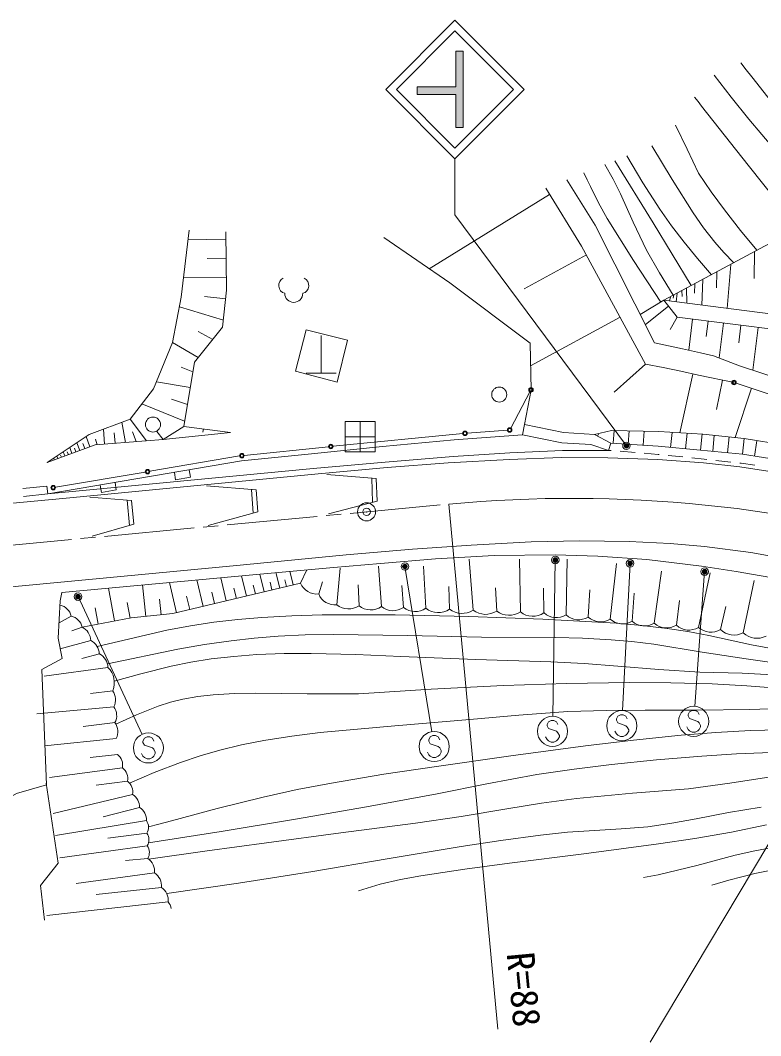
# Model space of a CAD drawing. Units: millimetres at full size, sheet at 1:1000; details may follow other scales. Extents: x 40000 to 680000, y 20000 to 380000.
# Drawn here: x 148162 to 197334, y 251959 to 319357 of the extents above; entities that cross this region are included whole.
import ezdxf
from ezdxf.enums import TextEntityAlignment as Align

# ---------------------------------------------------------------- set-up
doc = ezdxf.new("R2010")
doc.units = ezdxf.units.MM
doc.header["$LTSCALE"] = 1000
doc.header["$PDMODE"] = 32
doc.header["$PDSIZE"] = 500
for name, color, linetype, lineweight in [('M-BGD', 7, 'Continuous', 13), ('M-BMK', 2, 'Continuous', 13), ('M-BMK-ROW', 30, 'Continuous', 13), ('M-BMK-SRVR', 3, 'Continuous', 13), ('M-STR-HTXT', 7, 'Continuous', 13), ('M-STR-STRC', 7, 'Continuous', 13)]:
    doc.layers.add(name, color=color, linetype=linetype, lineweight=lineweight)
doc.styles.add('ＭＳ ゴシック', font='')
doc.styles.get('ＭＳ ゴシック').set_extended_font_data('MS Gothic')

msp = doc.modelspace()

# ---------------------------------------------------------------- hatches: boundary and pattern name
at = {"layer": 'M-STR-STRC'}
msp.add_hatch(color=256, dxfattribs=at).paths.add_polyline_path([(177580, 312251), (177582, 317299), (177082, 317299), (177081, 314938), (174516, 314939), (174516, 314439), (177081, 314438), (177080, 312251)])

# ---------------------------------------------------------------- linework, layer by layer
at = {"layer": 'M-BGD'}
for p, q in [((186338, 305756), (184458, 308777)), ((185435, 304371), (183054, 308221)), ((183317, 307796), (175324, 302853)), ((186338, 305756), (190290, 297942)), ((199539, 305416), (190904, 300770)), ((161818, 304822), (159299, 304787)), ((176678, 301922), (172298, 304934)), ((189689, 296536), (185435, 304371)), ((196924, 304009), (196895, 302213)), ((161836, 303562), (160576, 303544)), ((185755, 303780), (181626, 301538)), ((194416, 302660), (194397, 301592)), ((195340, 303157), (195106, 300236)), ((161853, 302302), (158999, 302263)), ((193492, 302163), (193422, 300450)), ((182033, 297923), (176678, 301922)), ((192099, 301413), (192110, 301027)), ((192414, 301582), (192437, 300575)), ((192953, 301872), (192928, 301252)), ((161803, 300878), (160384, 301030)), ((189330, 299839), (190904, 300770)), ((190904, 300770), (200428, 299559)), ((190904, 300770), (191788, 299648)), ((191345, 301007), (191279, 300723)), ((191565, 301126), (191519, 300920)), ((191785, 301244), (191717, 300667)), ((161651, 299459), (158726, 300341)), ((191213, 300377), (189672, 299164)), ((187997, 299651), (182056, 296425)), ((191788, 299648), (191317, 298823)), ((191788, 299648), (200261, 298573)), ((192813, 299518), (192553, 297465)), ((193839, 299387), (193709, 298361)), ((194865, 299257), (194572, 296947)), ((160941, 298171), (159964, 298697)), ((166444, 296066), (167143, 298819)), ((167143, 298819), (169893, 298132)), ((196021, 299111), (195874, 297955)), ((197176, 298964), (196818, 296140)), ((159985, 296984), (158280, 297974)), ((168145, 298430), (168145, 295930)), ((169893, 298132), (169210, 295339)), ((182081, 294830), (182033, 297923)), ((190280, 297944), (192137, 297558)), ((192137, 297558), (193329, 297292)), ((193329, 297292), (194204, 297085)), ((194204, 297085), (195936, 296432)), ((159627, 296027), (158835, 296340)), ((169210, 295339), (166444, 296066)), ((167145, 295930), (169145, 295930)), ((189690, 296537), (187607, 294680)), ((189690, 296537), (190859, 296308)), ((190859, 296308), (192028, 296062)), ((192837, 295879), (191957, 291980)), ((192028, 296062), (193197, 295798)), ((159452, 294987), (157208, 295365)), ((193197, 295798), (195565, 295312)), ((194793, 295471), (194391, 293513)), ((181648, 292531), (182081, 294830)), ((196715, 294932), (195630, 291656)), ((159074, 292743), (156242, 293891)), ((159263, 293865), (158197, 294213)), ((155151, 291334), (154898, 292673)), ((156544, 291444), (155469, 292888)), ((181507, 291845), (181648, 292531)), ((153758, 291224), (153680, 292215)), ((154455, 291279), (154400, 291976)), ((155848, 291389), (155610, 292048)), ((157644, 291531), (157220, 292063)), ((159015, 292394), (157644, 291531)), ((157644, 291531), (162113, 292006)), ((160319, 292231), (160292, 292017)), ((186494, 291757), (186583, 291929)), ((187538, 291284), (187594, 292123)), ((188536, 291217), (188595, 292100)), ((189533, 291150), (189596, 292077)), ((191353, 291005), (191447, 292007)), ((192348, 290912), (192446, 291953)), ((193344, 290818), (193445, 291899)), ((152109, 290800), (151919, 291318)), ((152449, 290924), (152324, 291264)), ((152789, 291049), (152540, 291729)), ((153263, 291185), (153162, 291560)), ((187380, 291295), (187221, 290812)), ((194144, 290741), (194248, 291812)), ((195139, 290644), (195242, 291700)), ((196135, 290548), (196236, 291588)), ((196928, 290426), (197086, 291454)), ((150887, 290353), (150835, 290494)), ((151121, 290439), (151018, 290721)), ((151356, 290524), (151284, 290722)), ((151591, 290610), (151447, 291005)), ((151850, 290705), (151755, 290964)), ((187392, 290798), (187221, 290812)), ((188987, 290665), (187990, 290748)), ((190522, 290538), (189585, 290616)), ((190581, 290532), (190522, 290538)), ((149947, 290009), (149937, 290038)), ((150182, 290095), (150161, 290153)), ((150417, 290181), (150386, 290266)), ((150652, 290267), (150590, 290437)), ((192173, 290374), (191178, 290473)), ((193585, 290233), (192770, 290314)), ((193765, 290213), (193585, 290233)), ((195355, 290037), (194361, 290147)), ((196046, 289960), (195952, 289970)), ((196941, 289822), (196046, 289960)), ((158394, 289349), (158478, 288856)), ((159464, 289024), (159380, 289517)), ((153465, 288510), (153549, 288018)), ((154534, 288185), (154451, 288678)), ((158478, 288856), (159464, 289024)), ((149934, 288436), (148323, 288269)), ((149988, 287919), (148377, 287751)), ((149988, 287919), (149934, 288436)), ((153549, 288018), (154534, 288185)), ((172139, 280444), (171951, 283122)), ((175097, 280329), (174949, 283130)), ((178235, 280207), (177964, 283600)), ((181373, 280085), (181308, 283596)), ((184406, 279886), (184480, 283599)), ((187337, 279611), (187756, 283310)), ((150915, 281373), (163848, 282582)), ((163182, 281143), (162861, 282490)), ((164360, 281425), (164079, 282603)), ((165388, 281670), (165143, 282698)), ((166286, 281885), (166071, 282782)), ((166772, 282001), (167180, 282882)), ((169182, 280560), (169409, 282981)), ((190267, 279337), (190745, 282800)), ((193197, 279062), (193970, 282685)), ((156494, 279793), (156282, 281875)), ((158541, 280035), (158062, 282041)), ((158300, 279977), (166772, 282001)), ((160298, 280454), (159878, 282211)), ((161836, 280822), (161469, 282360)), ((163771, 281284), (163631, 281873)), ((164874, 281548), (164751, 282062)), ((165837, 281778), (165730, 282226)), ((167977, 281280), (168223, 282090)), ((170661, 280502), (170608, 281891)), ((173618, 280387), (173498, 281842)), ((176666, 280268), (176622, 281778)), ((196175, 278705), (196892, 282178)), ((150819, 280817), (150915, 281373)), ((154426, 279485), (154013, 281663)), ((159420, 280244), (159210, 281123)), ((161067, 280638), (160883, 281407)), ((162509, 280982), (162348, 281656)), ((179804, 280146), (179727, 281692)), ((182941, 280024), (182903, 281671)), ((185872, 279749), (185977, 281557)), ((188802, 279474), (188940, 281338)), ((155454, 279680), (155259, 280708)), ((157521, 279897), (157416, 280924)), ((191732, 279199), (191951, 280854)), ((194662, 278925), (195011, 280449)), ((151539, 279807), (150733, 279368)), ((153337, 279279), (153131, 280368)), ((155531, 279695), (158300, 279977)), ((162601, 279589), (164196, 279725)), ((164196, 279725), (166196, 279836)), ((166196, 279836), (168199, 279895)), ((168199, 279895), (173060, 279903)), ((173060, 279903), (177956, 279788)), ((177956, 279788), (182854, 279597)), ((152268, 279080), (151576, 278837)), ((152260, 279075), (155531, 279695)), ((157886, 278867), (159456, 279163)), ((159456, 279163), (161014, 279403)), ((161014, 279403), (162601, 279589)), ((182854, 279597), (187737, 279338)), ((187737, 279338), (189432, 279191)), ((189432, 279191), (191119, 278993)), ((153266, 277801), (157886, 278867)), ((163689, 278350), (165280, 278474)), ((165280, 278474), (167073, 278557)), ((167073, 278557), (168970, 278590)), ((168970, 278590), (173876, 278517)), ((173876, 278517), (178792, 278402)), ((178792, 278402), (183701, 278379)), ((183701, 278379), (185500, 278340)), ((191119, 278993), (192501, 278780)), ((192501, 278780), (193883, 278516)), ((193883, 278516), (196723, 277901)), ((152840, 278189), (150815, 277634)), ((158616, 277605), (160391, 277918)), ((160391, 277918), (162172, 278179)), ((162172, 278179), (163689, 278350)), ((185500, 278340), (187395, 278245)), ((187395, 278245), (188786, 278126)), ((188786, 278126), (190237, 277948)), ((190237, 277948), (193452, 277426)), ((153411, 277298), (152256, 277000)), ((153952, 276636), (158616, 277605)), ((153982, 276407), (149746, 275822)), ((154296, 274856), (152827, 274668)), ((154374, 273797), (149258, 273319)), ((154451, 272738), (152335, 272482)), ((154529, 271679), (149777, 271190)), ((154607, 270620), (152804, 270429)), ((154941, 269736), (150101, 269102)), ((149875, 268716), (150675, 263405)), ((155274, 268851), (153208, 268592)), ((155608, 267967), (150349, 266713)), ((156073, 267101), (153657, 266488)), ((156538, 266234), (150505, 265252)), ((156566, 265397), (153971, 265081)), ((156594, 264561), (150788, 263771)), ((156623, 263724), (155158, 263580)), ((150675, 263405), (149496, 261918)), ((157077, 262761), (151881, 262067)), ((149496, 261918), (149763, 259617)), ((157530, 261799), (153208, 261324)), ((157984, 260836), (149922, 259937))]:
    msp.add_line(p, q, dxfattribs=at)
for points in [[(200405, 311098), (198545, 313333), (196734, 315605), (196372, 316069), (196009, 316533)], [(200052, 308743), (198278, 310752), (196544, 312806), (195383, 314257), (194237, 315721)], [(199616, 305834), (196507, 309735), (193412, 313658), (193177, 313957), (192936, 314263)], [(197085, 304096), (195986, 305413), (194927, 306775), (194042, 307972), (193205, 309207), (192454, 310800), (191669, 312386)], [(190114, 311016), (191449, 308786), (192846, 306569), (193537, 305588), (194281, 304638), (194892, 303941), (195544, 303267)], [(187649, 310040), (190199, 305913), (192722, 301748)], [(188449, 310357), (189514, 308577), (190632, 306825), (191414, 305715), (192245, 304640), (193143, 303553), (194067, 302472)], [(186991, 309780), (187527, 308823), (188012, 307838), (188853, 305957), (189752, 304095), (190614, 302587), (191529, 301106)], [(190697, 300647), (188889, 303414), (187133, 306211), (186553, 307246), (186020, 308320), (185807, 308773), (185596, 309227)], [(149939, 290006), (152741, 291862), (155469, 292888), (157014, 294893), (158280, 297974), (158845, 300972), (159376, 305435)], [(162113, 292006), (159015, 292394), (159736, 296675), (161601, 298990), (161865, 301455), (161811, 305322)], [(212348, 290084), (209821, 291253), (207094, 292412), (204338, 293591), (201531, 294580), (195936, 296432)], [(187380, 291295), (186296, 291860), (184231, 292001), (181648, 292531)], [(149988, 287919), (162857, 290108), (167493, 290583), (172223, 291071), (176971, 291515), (181507, 291845), (184136, 291306), (186054, 291203), (187221, 290812)], [(186296, 291860), (187414, 292127), (190575, 292054), (193498, 291896), (196239, 291588), (198964, 291157), (203175, 290483), (206486, 289835), (211952, 288571)], [(149939, 290006), (153134, 291175), (157644, 291531)], [(187380, 291295), (190531, 291083), (193344, 290818), (196135, 290548), (198905, 290123), (202989, 289438), (206352, 288786), (211597, 287579)], [(187221, 290812), (184179, 290804), (180680, 290656), (176906, 290397), (172391, 290033), (167620, 289601), (149988, 287919)], [(224134, 274924), (222259, 275992), (221772, 276198), (213883, 278598), (209303, 279852), (206015, 280679), (202270, 281532), (199021, 282188), (195715, 282772), (193403, 283131), (189768, 283558), (186523, 283789), (183675, 283874), (179632, 283843), (175727, 283616), (172083, 283311), (168963, 283042), (163848, 282582)], [(150819, 280817), (150672, 278340), (150945, 276989), (149594, 276266), (149891, 268608), (147911, 268028), (141855, 264573), (133462, 260568), (129936, 259843), (126798, 263257), (125410, 266665), (122269, 269156), (121025, 269869)], [(215809, 274096), (214930, 274087), (213912, 274137), (213285, 274226), (212672, 274376), (210586, 275170), (208464, 275914), (207439, 276179), (206402, 276386), (203848, 276708), (201303, 277090), (199010, 277491), (196723, 277901)], [(154402, 275483), (156169, 275981), (158177, 276483), (159498, 276753), (160841, 276965), (162352, 277138), (163878, 277252), (165676, 277321), (167486, 277330), (170453, 277260), (173430, 277130), (178413, 276936), (183406, 276777), (185620, 276664), (187842, 276491), (190560, 276262), (193293, 276092), (196113, 276013), (198926, 275875)], [(193452, 277426), (196360, 276964), (199290, 276559)], [(154517, 272634), (155880, 273252), (157327, 273841), (158134, 274100), (158959, 274302), (159957, 274477), (160969, 274593), (162380, 274679), (163799, 274705), (167218, 274653), (170631, 274661), (175440, 274966), (180248, 275211), (184426, 275335), (188619, 275399), (191362, 275385), (194112, 275310), (196411, 275192), (198706, 275013)], [(155412, 268726), (157060, 269424), (158811, 270101), (160098, 270534), (161403, 270910), (162861, 271260), (164332, 271551), (166198, 271849), (168071, 272087), (173040, 272525), (178021, 272936), (181267, 273239), (184517, 273482), (187084, 273553), (189652, 273565), (193119, 273560), (196593, 273616), (198661, 273675)], [(198557, 272259), (196648, 272212), (194351, 272088), (192057, 271904), (188880, 271578), (185697, 271190), (180750, 270530), (175805, 269831), (172314, 269310), (168822, 268728), (166554, 268293), (164290, 267796), (161235, 267041), (158193, 266228), (157373, 266003), (156678, 265812)], [(156679, 264755), (161507, 265520), (166441, 266327), (171157, 267145), (175856, 268021), (179154, 268684), (182474, 269290), (184943, 269658), (187420, 269966), (190415, 270270), (193420, 270515), (195721, 270667), (198027, 270759)], [(198001, 269145), (195278, 268717), (192545, 268350), (188820, 268052), (185092, 267693), (182786, 267390), (180476, 267025), (177450, 266511), (174405, 266055), (169455, 265427), (164502, 264765), (160573, 264224), (156681, 263683)], [(157889, 261390), (162662, 262086), (167599, 262864), (172519, 263688), (177440, 264518), (180064, 264923), (182708, 265270), (184498, 265460), (186294, 265589), (188062, 265680), (189833, 265833), (191434, 266065), (193037, 266359), (195198, 266770), (197370, 267123)], [(170617, 261571), (172072, 262027), (173405, 262326), (174762, 262568), (177694, 263023), (180644, 263420), (185589, 264040), (190540, 264685), (192960, 265044), (195385, 265465), (197724, 265949)], [(198248, 264468), (196938, 264237), (195639, 263946), (193089, 263257), (190531, 262628), (189546, 262449)], [(194093, 261941), (195210, 262275), (196948, 262732), (197836, 262904), (198731, 263016), (199872, 263090), (201022, 263104), (203229, 263025), (205454, 262885), (206422, 262773), (207383, 262602), (208102, 262419), (208812, 262176), (209657, 261809), (210481, 261385), (212828, 259993), (215199, 258657), (218474, 256982), (221727, 255251), (225011, 253446), (225652, 253080)]]:
    msp.add_lwpolyline(points, dxfattribs=at)
for centre in [(179970, 294514), (156973, 292524)]:
    msp.add_circle(centre, 500, dxfattribs=at)
for centre, radius, start, end in [((165858, 301754), 536, 116.08703, 255.33416), ((166786, 301754), 536, 284.66584, 63.91297), ((166322, 301236), 600, 180, 360), ((167855, 282444), 1170, 202.25112, 275.99092), ((169060, 281723), 1170, 202.25112, 275.99092), ((150605, 279598), 958, 12.59543, 77.59363), ((150605, 279598), 958, 12.59543, 77.59363), ((169960, 281517), 1233, 230.89241, 304.6322), ((171439, 281459), 1233, 230.89241, 304.6322), ((172917, 281402), 1233, 230.89241, 304.6322), ((174396, 281344), 1233, 230.89241, 304.6322), ((151334, 278872), 958, 12.59543, 77.59363), ((151334, 278872), 958, 12.59543, 77.59363), ((175925, 281405), 1358, 232.44313, 303.10188), ((177493, 281344), 1358, 232.44313, 303.10188), ((179062, 281283), 1358, 232.44313, 303.10188), ((180631, 281222), 1358, 232.44313, 303.10188), ((182200, 281161), 1358, 232.44313, 303.10188), ((183766, 280932), 1226, 227.77256, 301.51235), ((185231, 280794), 1226, 227.77256, 301.51235), ((186696, 280657), 1226, 227.77256, 301.51235), ((151831, 278172), 1008, 1.00714, 64.30777), ((151831, 278172), 1008, 1.00714, 64.30777), ((188161, 280519), 1226, 227.77256, 301.51235), ((189626, 280382), 1226, 227.77256, 301.51235), ((191091, 280245), 1226, 227.77256, 301.51235), ((192556, 280107), 1226, 227.77256, 301.51235), ((194021, 279970), 1226, 227.77256, 301.51235), ((195568, 279848), 1294, 225.54518, 297.97473), ((197082, 279629), 1294, 225.54518, 297.97473), ((152402, 277281), 1008, 1.00714, 64.30777), ((152402, 277281), 1008, 1.00714, 64.30777), ((152974, 276390), 1008, 1.00714, 64.30777), ((152974, 276390), 1008, 61.86218, 64.30777), ((152969, 275389), 1436, 338.358, 45.15497), ((153472, 274263), 1014, 332.65039, 35.76026), ((153550, 273204), 1014, 332.65039, 35.76026), ((153628, 272145), 1014, 332.65039, 35.76026), ((154103, 269925), 859, 347.26129, 54.05829), ((154437, 269041), 859, 347.26129, 54.05829), ((154770, 268156), 859, 347.26129, 54.05829), ((155183, 267181), 893, 354.83167, 61.62866), ((155648, 266315), 893, 354.83167, 61.62866), ((155917, 265794), 761, 328.54132, 35.33829), ((155946, 264958), 761, 328.54132, 35.33829), ((155974, 264121), 761, 328.54132, 35.33829), ((156064, 262872), 1019, 353.74521, 56.72461), ((156518, 261910), 1019, 353.74521, 56.72461), ((156971, 260947), 1019, 353.74521, 56.72461), ((157265, 260233), 938, 10.65238, 40.02118)]:
    msp.add_arc(centre, radius, start, end, dxfattribs=at)
at = {"layer": 'M-BMK'}
for p, q in [((170072, 286630), (176045, 287189)), ((168479, 286480), (169474, 286574)), ((160314, 285715), (161310, 285808)), ((161907, 285864), (167881, 286424)), ((153743, 285099), (159717, 285659)), ((145579, 284334), (151553, 284894)), ((152150, 284950), (153146, 285043))]:
    msp.add_line(p, q, dxfattribs=at)
msp.add_arc((184823, 199626), 88000, 73.13464, 95.3542, dxfattribs=at)
at = {"layer": 'M-BMK-ROW'}
for p, q in [((169730, 290717), (169730, 292717)), ((169730, 292717), (171730, 292717)), ((170730, 292717), (170730, 290717)), ((171730, 292717), (171730, 290717)), ((169730, 291717), (171730, 291717)), ((171730, 290717), (169730, 290717))]:
    msp.add_line(p, q, dxfattribs=at)
at = {"layer": 'M-BMK-SRVR'}
msp.add_circle((171159, 286731), 600, dxfattribs=at)
msp.add_point((171159, 286731), dxfattribs=at)
at = {"layer": 'M-STR-HTXT'}
for p, q in [((188418, 291110), (177026, 306442)), ((176612, 287242), (179878, 252395)), ((173705, 283101), (175490, 272138)), ((183694, 283536), (183522, 273157)), ((188659, 283310), (188161, 273534)), ((193610, 282762), (192954, 273823)), ((151999, 281103), (156253, 271962)), ((206872, 279817), (190000, 251523))]:
    msp.add_line(p, q, dxfattribs=at)
for centre, radius in [((188418, 291110), 150), ((188418, 291110), 120), ((188418, 291110), 90), ((188418, 291110), 60), ((188418, 291110), 30), ((188418, 291110), 20), ((173705, 283101), 150), ((173705, 283101), 120), ((173705, 283101), 90), ((173705, 283101), 60), ((173705, 283101), 30), ((173705, 283101), 20), ((183694, 283536), 150), ((183694, 283536), 120), ((183694, 283536), 90), ((183694, 283536), 60), ((183694, 283536), 30), ((183694, 283536), 20), ((188659, 283310), 150), ((188659, 283310), 120), ((188659, 283310), 90), ((188659, 283310), 60), ((188659, 283310), 30), ((188659, 283310), 20), ((193610, 282762), 150), ((193610, 282762), 120), ((193610, 282762), 90), ((193610, 282762), 60), ((193610, 282762), 30), ((193610, 282762), 20), ((151999, 281103), 150), ((151999, 281103), 120), ((151999, 281103), 90), ((151999, 281103), 60), ((151999, 281103), 30), ((151999, 281103), 20)]:
    msp.add_circle(centre, radius, dxfattribs=at)
for p in [(188418, 291110), (183694, 283536), (173705, 283101), (188659, 283310), (193610, 282762), (151999, 281103)]:
    msp.add_point(p, dxfattribs=at)
at = {"layer": 'M-STR-STRC'}
for p, q in [((177027, 319357), (172430, 314762)), ((181622, 314759), (177027, 319357)), ((177027, 318650), (173137, 314762)), ((180915, 314759), (177027, 318650)), ((177082, 317299), (177081, 314938)), ((177582, 317299), (177082, 317299)), ((177582, 317299), (177580, 312251)), ((172430, 314762), (177024, 310164)), ((173137, 314762), (177024, 310872)), ((174516, 314939), (174516, 314439)), ((174516, 314939), (177081, 314938)), ((177081, 314938), (174516, 314939)), ((177024, 310872), (180915, 314759)), ((177024, 310164), (181622, 314759)), ((177081, 314438), (174516, 314439)), ((177081, 314438), (177080, 312251)), ((177580, 312251), (177080, 312251)), ((177024, 310164), (177026, 306442)), ((201007, 293510), (195707, 295265)), ((182011, 294697), (180734, 292291)), ((177544, 291925), (168934, 291082)), ((180514, 292148), (177843, 291951)), ((168635, 291053), (163027, 290479)), ((162730, 290438), (156761, 289424)), ((156465, 289374), (150496, 288359)), ((171802, 288936), (168509, 289213)), ((171554, 287372), (171501, 288961)), ((171851, 287450), (171802, 288936)), ((160530, 288452), (163826, 288190)), ((163523, 288214), (163632, 286642)), ((163826, 288190), (163927, 286723)), ((155552, 287473), (152777, 287704)), ((155404, 285827), (155248, 287498)), ((155697, 285911), (155552, 287473)), ((168635, 286608), (171851, 287450)), ((163927, 286723), (160633, 285822)), ((152928, 285117), (155697, 285911)), ((187838, 273171), (187747, 272989)), ((187747, 272989), (187747, 272899)), ((188019, 273262), (187838, 273171)), ((188201, 273262), (188019, 273262)), ((188383, 273171), (188201, 273262)), ((188474, 272989), (188383, 273171)), ((192608, 273462), (192517, 273280)), ((192517, 273280), (192517, 273189)), ((192517, 273189), (192608, 273007)), ((192790, 273553), (192608, 273462)), ((192608, 273007), (193153, 272825)), ((192972, 273553), (192790, 273553)), ((193153, 273462), (192972, 273553)), ((193244, 273280), (193153, 273462)), ((183233, 272798), (183142, 272616)), ((183142, 272616), (183142, 272525)), ((183142, 272525), (183233, 272343)), ((183415, 272889), (183233, 272798)), ((183233, 272343), (183779, 272162)), ((183597, 272889), (183415, 272889)), ((183779, 272798), (183597, 272889)), ((183870, 272616), (183779, 272798)), ((187747, 272899), (187838, 272717)), ((187838, 272717), (188383, 272535)), ((188383, 272535), (188474, 272444)), ((188474, 272444), (188565, 272262)), ((192517, 272280), (192426, 272462)), ((193153, 272825), (193244, 272734)), ((193244, 272734), (193335, 272553)), ((193335, 272462), (193244, 272280)), ((193335, 272553), (193335, 272462)), ((156400, 271697), (156309, 271515)), ((156581, 271788), (156400, 271697)), ((156763, 271788), (156581, 271788)), ((156945, 271697), (156763, 271788)), ((157036, 271515), (156945, 271697)), ((175378, 271789), (175287, 271607)), ((175560, 271880), (175378, 271789)), ((175741, 271880), (175560, 271880)), ((175923, 271789), (175741, 271880)), ((176014, 271607), (175923, 271789)), ((183142, 271616), (183051, 271798)), ((183233, 271525), (183142, 271616)), ((183779, 272162), (183870, 272071)), ((183870, 271616), (183779, 271525)), ((183870, 272071), (183961, 271889)), ((183961, 271798), (183870, 271616)), ((183961, 271889), (183961, 271798)), ((187747, 271989), (187656, 272171)), ((187838, 271899), (187747, 271989)), ((188019, 271808), (187838, 271899)), ((188201, 271808), (188019, 271808)), ((188383, 271899), (188201, 271808)), ((188474, 271989), (188383, 271899)), ((188565, 272171), (188474, 271989)), ((188565, 272262), (188565, 272171)), ((192608, 272189), (192517, 272280)), ((192790, 272098), (192608, 272189)), ((192972, 272098), (192790, 272098)), ((193153, 272189), (192972, 272098)), ((193244, 272280), (193153, 272189)), ((156309, 271515), (156309, 271424)), ((156309, 271424), (156400, 271242)), ((156400, 271242), (156945, 271061)), ((156945, 271061), (157036, 270970)), ((157036, 270970), (157127, 270788)), ((175287, 271607), (175287, 271516)), ((175287, 271516), (175378, 271335)), ((175378, 271335), (175923, 271153)), ((175923, 271153), (176014, 271062)), ((176014, 271062), (176105, 270880)), ((183415, 271434), (183233, 271525)), ((183597, 271434), (183415, 271434)), ((183779, 271525), (183597, 271434)), ((156309, 270515), (156218, 270697)), ((156400, 270424), (156309, 270515)), ((156581, 270333), (156400, 270424)), ((156763, 270333), (156581, 270333)), ((156945, 270424), (156763, 270333)), ((157036, 270515), (156945, 270424)), ((157127, 270697), (157036, 270515)), ((157127, 270788), (157127, 270697)), ((175287, 270607), (175196, 270789)), ((175378, 270516), (175287, 270607)), ((175560, 270425), (175378, 270516)), ((175741, 270425), (175560, 270425)), ((175923, 270516), (175741, 270425)), ((176014, 270607), (175923, 270516)), ((176105, 270789), (176014, 270607)), ((176105, 270880), (176105, 270789))]:
    msp.add_line(p, q, dxfattribs=at)
for points in [[(177082, 317299), (177081, 314938), (174516, 314939)], [(124656, 285162), (128646, 285526), (150977, 287616), (167947, 289255), (172531, 289679), (176585, 289986), (180639, 290210), (184111, 290335), (187187, 290326), (190493, 290197), (193524, 289986), (195947, 289725), (198666, 289301), (202157, 288618), (205299, 287965), (207858, 287369)], [(140095, 281043), (150849, 282070), (162300, 283154), (169802, 283881), (174212, 284253), (178107, 284528), (182098, 284733), (185325, 284803), (188594, 284769), (191311, 284633), (193610, 284420)], [(193610, 284420), (196678, 284025), (199985, 283428), (202923, 282779), (206371, 281892), (210016, 280846), (223840, 276629), (241763, 271175)]]:
    msp.add_lwpolyline(points, dxfattribs=at)
for centre, radius in [((195565, 295312), 150), ((195565, 295312), 120), ((195565, 295312), 100), ((182081, 294830), 150), ((182081, 294830), 120), ((182081, 294830), 100), ((177694, 291939), 150), ((177694, 291939), 120), ((177694, 291939), 100), ((180663, 292159), 150), ((180663, 292159), 120), ((180663, 292159), 100), ((168785, 291068), 150), ((168785, 291068), 120), ((168785, 291068), 100), ((162878, 290463), 150), ((162878, 290463), 120), ((162878, 290463), 100), ((156613, 289399), 150), ((156613, 289399), 120), ((156613, 289399), 100), ((150348, 288334), 150), ((150348, 288334), 120), ((150348, 288334), 100), ((192881, 272825), 1000), ((183506, 272162), 1000), ((188110, 272535), 1000), ((156672, 271061), 1000), ((175650, 271153), 1000)]:
    msp.add_circle(centre, radius, dxfattribs=at)

# ---------------------------------------------------------------- texts
at = {"layer": 'M-STR-HTXT', "style": 'ＭＳ ゴシック'}
msp.add_text('R=88', height=1833, rotation=275.354, dxfattribs=at).set_placement((179913, 257377), align=Align.BOTTOM_LEFT)

doc.saveas('drawing.dxf')
